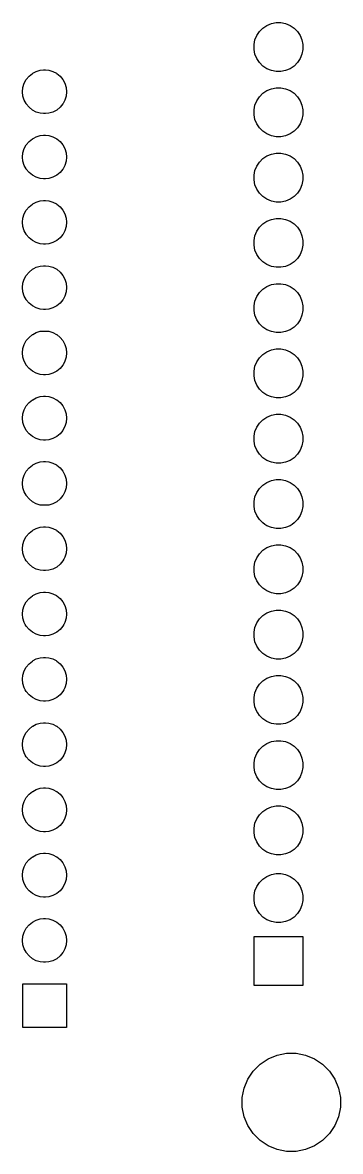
# Model space of a CAD drawing. Extents: x 67 to 158.1, y -118.7 to -39.9.
# Drawn here: x 114.72 to 127.08, y -118.7 to -74.78 of the extents above; entities that cross this region are included whole.
import ezdxf

# ---------------------------------------------------------------- set-up
doc = ezdxf.new("R2010")
doc.units = 0
doc.header["$MEASUREMENT"] = 0
doc.layers.add('BLACK', color=7, linetype='CONTINUOUS')

msp = doc.modelspace()

# ---------------------------------------------------------------- linework, layer by layer
at = {"layer": 'BLACK', "linetype": 'CONTINUOUS'}
for p, q in [((123.931, -75.1238), (124.064, -74.9913)), ((124.064, -74.9913), (124.22, -74.8872)), ((124.22, -74.8872), (124.393, -74.8155)), ((124.22, -74.8872), (124.22, -74.8872)), ((124.393, -74.8155), (124.576, -74.779)), ((124.576, -74.779), (124.764, -74.779)), ((124.764, -74.779), (124.947, -74.8155)), ((124.947, -74.8155), (125.12, -74.8872)), ((125.12, -74.8872), (125.12, -74.8872)), ((125.12, -74.8872), (125.276, -74.9913)), ((125.276, -74.9913), (125.409, -75.1238)), ((123.719, -75.6363), (123.756, -75.4526)), ((123.756, -75.4526), (123.827, -75.2795)), ((123.827, -75.2795), (123.931, -75.1238)), ((123.931, -75.1238), (123.931, -75.1238)), ((125.409, -75.1238), (125.409, -75.1238)), ((125.409, -75.1238), (125.513, -75.2795)), ((125.513, -75.2795), (125.584, -75.4526)), ((125.584, -75.4526), (125.621, -75.6363)), ((123.719, -75.8237), (123.719, -75.6363)), ((123.756, -76.0074), (123.719, -75.8237)), ((125.621, -75.8237), (125.584, -76.0074)), ((125.621, -75.6363), (125.621, -75.8237)), ((123.827, -76.1805), (123.756, -76.0074)), ((123.931, -76.3362), (123.827, -76.1805)), ((123.827, -76.1805), (123.827, -76.1805)), ((124.064, -76.4687), (123.931, -76.3362)), ((125.409, -76.3362), (125.276, -76.4687)), ((125.513, -76.1805), (125.409, -76.3362)), ((125.584, -76.0074), (125.513, -76.1805)), ((125.513, -76.1805), (125.513, -76.1805)), ((114.965, -76.8653), (115.095, -76.759)), ((115.095, -76.759), (115.11, -76.7509)), ((115.11, -76.7509), (115.243, -76.68)), ((115.243, -76.68), (115.403, -76.6313)), ((115.403, -76.6313), (115.528, -76.619)), ((115.528, -76.619), (115.612, -76.619)), ((115.612, -76.619), (115.737, -76.6313)), ((115.737, -76.6313), (115.897, -76.68)), ((115.897, -76.68), (116.03, -76.7509)), ((116.03, -76.7509), (116.045, -76.759)), ((116.045, -76.759), (116.175, -76.8653)), ((124.142, -76.5211), (124.064, -76.4687)), ((124.22, -76.5728), (124.142, -76.5211)), ((124.393, -76.6445), (124.22, -76.5728)), ((124.576, -76.681), (124.393, -76.6445)), ((124.764, -76.681), (124.576, -76.681)), ((124.947, -76.6445), (124.764, -76.681)), ((125.12, -76.5728), (124.947, -76.6445)), ((125.198, -76.5211), (125.12, -76.5728)), ((125.276, -76.4687), (125.198, -76.5211)), ((114.731, -77.3032), (114.78, -77.1428)), ((114.78, -77.1428), (114.859, -76.9949)), ((114.859, -76.9949), (114.965, -76.8653)), ((114.859, -76.9949), (114.859, -76.9949)), ((116.175, -76.8653), (116.281, -76.9949)), ((116.281, -76.9949), (116.281, -76.9949)), ((116.281, -76.9949), (116.36, -77.1428)), ((116.36, -77.1428), (116.409, -77.3032)), ((114.715, -77.47), (114.731, -77.3032)), ((114.731, -77.6368), (114.715, -77.47)), ((114.78, -77.7972), (114.731, -77.6368)), ((116.409, -77.6368), (116.36, -77.7972)), ((116.409, -77.3032), (116.425, -77.47)), ((116.425, -77.47), (116.409, -77.6368)), ((123.827, -77.8195), (123.931, -77.6638)), ((123.931, -77.6638), (124.064, -77.5313)), ((123.931, -77.6638), (123.931, -77.6638)), ((124.064, -77.5313), (124.22, -77.4272)), ((124.22, -77.4272), (124.393, -77.3555)), ((124.22, -77.4272), (124.22, -77.4272)), ((124.393, -77.3555), (124.576, -77.319)), ((124.576, -77.319), (124.764, -77.319)), ((124.764, -77.319), (124.947, -77.3555)), ((124.947, -77.3555), (125.12, -77.4272)), ((125.12, -77.4272), (125.12, -77.4272)), ((125.12, -77.4272), (125.276, -77.5313)), ((125.276, -77.5313), (125.409, -77.6638)), ((125.409, -77.6638), (125.409, -77.6638)), ((125.409, -77.6638), (125.513, -77.8195)), ((114.851, -77.9299), (114.78, -77.7972)), ((114.859, -77.9451), (114.851, -77.9299)), ((114.965, -78.0747), (114.859, -77.9451)), ((115.095, -78.181), (114.965, -78.0747)), ((116.175, -78.0747), (116.045, -78.181)), ((116.281, -77.9451), (116.175, -78.0747)), ((116.289, -77.9299), (116.281, -77.9451)), ((116.36, -77.7972), (116.289, -77.9299)), ((123.719, -78.1763), (123.756, -77.9926)), ((123.719, -78.3637), (123.719, -78.1763)), ((123.756, -77.9926), (123.827, -77.8195)), ((125.513, -77.8195), (125.584, -77.9926)), ((125.584, -77.9926), (125.621, -78.1763)), ((125.621, -78.1763), (125.621, -78.3637)), ((115.243, -78.26), (115.095, -78.181)), ((115.095, -78.181), (115.095, -78.181)), ((115.403, -78.3087), (115.243, -78.26)), ((115.528, -78.321), (115.403, -78.3087)), ((115.612, -78.321), (115.528, -78.321)), ((115.737, -78.3087), (115.612, -78.321)), ((115.897, -78.26), (115.737, -78.3087)), ((116.045, -78.181), (115.897, -78.26)), ((116.045, -78.181), (116.045, -78.181)), ((123.756, -78.5474), (123.719, -78.3637)), ((123.827, -78.7205), (123.756, -78.5474)), ((125.584, -78.5474), (125.513, -78.7205)), ((125.621, -78.3637), (125.584, -78.5474)), ((123.931, -78.8762), (123.827, -78.7205)), ((123.827, -78.7205), (123.827, -78.7205)), ((124.064, -79.0087), (123.931, -78.8762)), ((124.142, -79.0611), (124.064, -79.0087)), ((125.276, -79.0087), (125.198, -79.0611)), ((125.409, -78.8762), (125.276, -79.0087)), ((125.513, -78.7205), (125.409, -78.8762)), ((125.513, -78.7205), (125.513, -78.7205)), ((114.859, -79.5349), (114.965, -79.4053)), ((114.965, -79.4053), (115.095, -79.299)), ((115.095, -79.299), (115.149, -79.2699)), ((115.149, -79.2699), (115.243, -79.22)), ((115.243, -79.22), (115.403, -79.1713)), ((115.403, -79.1713), (115.528, -79.159)), ((115.528, -79.159), (115.612, -79.159)), ((115.612, -79.159), (115.737, -79.1713)), ((115.737, -79.1713), (115.897, -79.22)), ((115.897, -79.22), (115.991, -79.2699)), ((115.991, -79.2699), (116.045, -79.299)), ((116.045, -79.299), (116.175, -79.4053)), ((116.175, -79.4053), (116.281, -79.5349)), ((124.22, -79.1128), (124.142, -79.0611)), ((124.393, -79.1845), (124.22, -79.1128)), ((124.576, -79.221), (124.393, -79.1845)), ((124.764, -79.221), (124.576, -79.221)), ((124.947, -79.1845), (124.764, -79.221)), ((125.12, -79.1128), (124.947, -79.1845)), ((125.198, -79.0611), (125.12, -79.1128)), ((114.715, -80.01), (114.731, -79.8432)), ((114.731, -79.8432), (114.78, -79.6828)), ((114.78, -79.6828), (114.859, -79.5349)), ((114.859, -79.5349), (114.859, -79.5349)), ((116.281, -79.5349), (116.281, -79.5349)), ((116.281, -79.5349), (116.36, -79.6828)), ((116.36, -79.6828), (116.409, -79.8432)), ((116.409, -79.8432), (116.425, -80.01)), ((124.22, -79.9672), (124.393, -79.8955)), ((124.393, -79.8955), (124.576, -79.859)), ((124.576, -79.859), (124.764, -79.859)), ((124.764, -79.859), (124.947, -79.8955)), ((124.947, -79.8955), (125.12, -79.9672)), ((114.731, -80.1768), (114.715, -80.01)), ((114.78, -80.3372), (114.731, -80.1768)), ((114.851, -80.4699), (114.78, -80.3372)), ((116.36, -80.3372), (116.289, -80.4699)), ((116.409, -80.1768), (116.36, -80.3372)), ((116.425, -80.01), (116.409, -80.1768)), ((123.756, -80.5326), (123.827, -80.3595)), ((123.827, -80.3595), (123.931, -80.2038)), ((123.931, -80.2038), (124.064, -80.0713)), ((123.931, -80.2038), (123.931, -80.2038)), ((124.064, -80.0713), (124.22, -79.9672)), ((124.22, -79.9672), (124.22, -79.9672)), ((125.12, -79.9672), (125.12, -79.9672)), ((125.12, -79.9672), (125.276, -80.0713)), ((125.276, -80.0713), (125.409, -80.2038)), ((125.409, -80.2038), (125.409, -80.2038)), ((125.409, -80.2038), (125.513, -80.3595)), ((125.513, -80.3595), (125.584, -80.5326)), ((114.859, -80.4851), (114.851, -80.4699)), ((114.965, -80.6147), (114.859, -80.4851)), ((115.095, -80.721), (114.965, -80.6147)), ((115.243, -80.8), (115.095, -80.721)), ((115.095, -80.721), (115.095, -80.721)), ((115.403, -80.8487), (115.243, -80.8)), ((115.897, -80.8), (115.737, -80.8487)), ((116.045, -80.721), (115.897, -80.8)), ((116.175, -80.6147), (116.045, -80.721)), ((116.045, -80.721), (116.045, -80.721)), ((116.281, -80.4851), (116.175, -80.6147)), ((116.289, -80.4699), (116.281, -80.4851)), ((123.719, -80.7163), (123.756, -80.5326)), ((123.719, -80.9037), (123.719, -80.7163)), ((125.584, -80.5326), (125.621, -80.7163)), ((125.621, -80.7163), (125.621, -80.9037)), ((115.528, -80.861), (115.403, -80.8487)), ((115.612, -80.861), (115.528, -80.861)), ((115.737, -80.8487), (115.612, -80.861)), ((123.756, -81.0874), (123.719, -80.9037)), ((123.827, -81.2605), (123.756, -81.0874)), ((125.584, -81.0874), (125.513, -81.2605)), ((125.621, -80.9037), (125.584, -81.0874)), ((123.931, -81.4162), (123.827, -81.2605)), ((123.827, -81.2605), (123.827, -81.2605)), ((124.064, -81.5487), (123.931, -81.4162)), ((124.142, -81.6011), (124.064, -81.5487)), ((124.22, -81.6528), (124.142, -81.6011)), ((124.393, -81.7245), (124.22, -81.6528)), ((125.12, -81.6528), (124.947, -81.7245)), ((125.198, -81.6011), (125.12, -81.6528)), ((125.276, -81.5487), (125.198, -81.6011)), ((125.409, -81.4162), (125.276, -81.5487)), ((125.513, -81.2605), (125.409, -81.4162)), ((125.513, -81.2605), (125.513, -81.2605)), ((114.78, -82.2228), (114.859, -82.0749)), ((114.859, -82.0749), (114.965, -81.9453)), ((114.859, -82.0749), (114.859, -82.0749)), ((114.965, -81.9453), (115.095, -81.839)), ((115.095, -81.839), (115.11, -81.8309)), ((115.11, -81.8309), (115.243, -81.76)), ((115.243, -81.76), (115.403, -81.7113)), ((115.403, -81.7113), (115.528, -81.699)), ((115.528, -81.699), (115.612, -81.699)), ((115.612, -81.699), (115.737, -81.7113)), ((115.737, -81.7113), (115.897, -81.76)), ((115.897, -81.76), (116.03, -81.8309)), ((116.03, -81.8309), (116.045, -81.839)), ((116.045, -81.839), (116.175, -81.9453)), ((116.175, -81.9453), (116.281, -82.0749)), ((116.281, -82.0749), (116.281, -82.0749)), ((116.281, -82.0749), (116.36, -82.2228)), ((124.576, -81.761), (124.393, -81.7245)), ((124.764, -81.761), (124.576, -81.761)), ((124.947, -81.7245), (124.764, -81.761)), ((114.715, -82.55), (114.731, -82.3832)), ((114.731, -82.7168), (114.715, -82.55)), ((114.731, -82.3832), (114.78, -82.2228)), ((116.36, -82.2228), (116.409, -82.3832)), ((116.409, -82.3832), (116.425, -82.55)), ((116.425, -82.55), (116.409, -82.7168)), ((124.064, -82.6113), (124.22, -82.5072)), ((124.22, -82.5072), (124.393, -82.4355)), ((124.22, -82.5072), (124.22, -82.5072)), ((124.393, -82.4355), (124.576, -82.399)), ((124.576, -82.399), (124.764, -82.399)), ((124.764, -82.399), (124.947, -82.4355)), ((124.947, -82.4355), (125.12, -82.5072)), ((125.12, -82.5072), (125.12, -82.5072)), ((125.12, -82.5072), (125.276, -82.6113)), ((114.78, -82.8772), (114.731, -82.7168)), ((114.851, -83.0099), (114.78, -82.8772)), ((116.36, -82.8772), (116.289, -83.0099)), ((116.409, -82.7168), (116.36, -82.8772)), ((123.756, -83.0726), (123.827, -82.8995)), ((123.827, -82.8995), (123.931, -82.7438)), ((123.931, -82.7438), (124.064, -82.6113)), ((123.931, -82.7438), (123.931, -82.7438)), ((125.276, -82.6113), (125.409, -82.7438)), ((125.409, -82.7438), (125.409, -82.7438)), ((125.409, -82.7438), (125.513, -82.8995)), ((125.513, -82.8995), (125.584, -83.0726)), ((114.859, -83.0251), (114.851, -83.0099)), ((114.965, -83.1547), (114.859, -83.0251)), ((115.095, -83.261), (114.965, -83.1547)), ((115.243, -83.34), (115.095, -83.261)), ((115.095, -83.261), (115.095, -83.261)), ((115.403, -83.3887), (115.243, -83.34)), ((115.528, -83.401), (115.403, -83.3887)), ((115.612, -83.401), (115.528, -83.401)), ((115.737, -83.3887), (115.612, -83.401)), ((115.897, -83.34), (115.737, -83.3887)), ((116.045, -83.261), (115.897, -83.34)), ((116.175, -83.1547), (116.045, -83.261)), ((116.045, -83.261), (116.045, -83.261)), ((116.281, -83.0251), (116.175, -83.1547)), ((116.289, -83.0099), (116.281, -83.0251)), ((123.719, -83.2563), (123.756, -83.0726)), ((123.719, -83.4437), (123.719, -83.2563)), ((123.756, -83.6274), (123.719, -83.4437)), ((125.584, -83.0726), (125.621, -83.2563)), ((125.621, -83.4437), (125.584, -83.6274)), ((125.621, -83.2563), (125.621, -83.4437)), ((123.827, -83.8005), (123.756, -83.6274)), ((123.931, -83.9562), (123.827, -83.8005)), ((123.827, -83.8005), (123.827, -83.8005)), ((125.513, -83.8005), (125.409, -83.9562)), ((125.584, -83.6274), (125.513, -83.8005)), ((125.513, -83.8005), (125.513, -83.8005)), ((115.149, -84.3499), (115.243, -84.3)), ((115.243, -84.3), (115.403, -84.2513)), ((115.403, -84.2513), (115.528, -84.239)), ((115.528, -84.239), (115.612, -84.239)), ((115.612, -84.239), (115.737, -84.2513)), ((115.737, -84.2513), (115.897, -84.3)), ((115.897, -84.3), (115.991, -84.3499)), ((124.064, -84.0887), (123.931, -83.9562)), ((124.142, -84.1411), (124.064, -84.0887)), ((124.22, -84.1928), (124.142, -84.1411)), ((124.393, -84.2645), (124.22, -84.1928)), ((124.576, -84.301), (124.393, -84.2645)), ((124.764, -84.301), (124.576, -84.301)), ((124.947, -84.2645), (124.764, -84.301)), ((125.12, -84.1928), (124.947, -84.2645)), ((125.198, -84.1411), (125.12, -84.1928)), ((125.276, -84.0887), (125.198, -84.1411)), ((125.409, -83.9562), (125.276, -84.0887)), ((114.731, -84.9232), (114.78, -84.7628)), ((114.78, -84.7628), (114.859, -84.6149)), ((114.859, -84.6149), (114.965, -84.4853)), ((114.859, -84.6149), (114.859, -84.6149)), ((114.965, -84.4853), (115.095, -84.379)), ((115.095, -84.379), (115.149, -84.3499)), ((115.991, -84.3499), (116.045, -84.379)), ((116.045, -84.379), (116.175, -84.4853)), ((116.175, -84.4853), (116.281, -84.6149)), ((116.281, -84.6149), (116.281, -84.6149)), ((116.281, -84.6149), (116.36, -84.7628)), ((116.36, -84.7628), (116.409, -84.9232)), ((114.715, -85.09), (114.731, -84.9232)), ((114.731, -85.2568), (114.715, -85.09)), ((116.409, -84.9232), (116.425, -85.09)), ((116.425, -85.09), (116.409, -85.2568)), ((123.931, -85.2838), (124.064, -85.1513)), ((124.064, -85.1513), (124.22, -85.0472)), ((124.22, -85.0472), (124.393, -84.9755)), ((124.22, -85.0472), (124.22, -85.0472)), ((124.393, -84.9755), (124.576, -84.939)), ((124.576, -84.939), (124.764, -84.939)), ((124.764, -84.939), (124.947, -84.9755)), ((124.947, -84.9755), (125.12, -85.0472)), ((125.12, -85.0472), (125.12, -85.0472)), ((125.12, -85.0472), (125.276, -85.1513)), ((125.276, -85.1513), (125.409, -85.2838)), ((114.78, -85.4172), (114.731, -85.2568)), ((114.851, -85.5499), (114.78, -85.4172)), ((114.859, -85.5651), (114.851, -85.5499)), ((114.965, -85.6947), (114.859, -85.5651)), ((116.281, -85.5651), (116.175, -85.6947)), ((116.289, -85.5499), (116.281, -85.5651)), ((116.36, -85.4172), (116.289, -85.5499)), ((116.409, -85.2568), (116.36, -85.4172)), ((123.719, -85.7963), (123.756, -85.6126)), ((123.756, -85.6126), (123.827, -85.4395)), ((123.827, -85.4395), (123.931, -85.2838)), ((123.931, -85.2838), (123.931, -85.2838)), ((125.409, -85.2838), (125.409, -85.2838)), ((125.409, -85.2838), (125.513, -85.4395)), ((125.513, -85.4395), (125.584, -85.6126)), ((125.584, -85.6126), (125.621, -85.7963)), ((115.095, -85.801), (114.965, -85.6947)), ((115.243, -85.88), (115.095, -85.801)), ((115.095, -85.801), (115.095, -85.801)), ((115.403, -85.9287), (115.243, -85.88)), ((115.528, -85.941), (115.403, -85.9287)), ((115.612, -85.941), (115.528, -85.941)), ((115.737, -85.9287), (115.612, -85.941)), ((115.897, -85.88), (115.737, -85.9287)), ((116.045, -85.801), (115.897, -85.88)), ((116.175, -85.6947), (116.045, -85.801)), ((116.045, -85.801), (116.045, -85.801)), ((123.719, -85.9837), (123.719, -85.7963)), ((123.756, -86.1674), (123.719, -85.9837)), ((125.621, -85.9837), (125.584, -86.1674)), ((125.621, -85.7963), (125.621, -85.9837)), ((123.827, -86.3405), (123.756, -86.1674)), ((123.931, -86.4962), (123.827, -86.3405)), ((123.827, -86.3405), (123.827, -86.3405)), ((124.064, -86.6287), (123.931, -86.4962)), ((125.409, -86.4962), (125.276, -86.6287)), ((125.513, -86.3405), (125.409, -86.4962)), ((125.584, -86.1674), (125.513, -86.3405)), ((125.513, -86.3405), (125.513, -86.3405)), ((114.965, -87.0253), (115.095, -86.919)), ((115.095, -86.919), (115.11, -86.9109)), ((115.11, -86.9109), (115.243, -86.84)), ((115.243, -86.84), (115.403, -86.7913)), ((115.403, -86.7913), (115.528, -86.779)), ((115.528, -86.779), (115.612, -86.779)), ((115.612, -86.779), (115.737, -86.7913)), ((115.737, -86.7913), (115.897, -86.84)), ((115.897, -86.84), (116.03, -86.9109)), ((116.03, -86.9109), (116.045, -86.919)), ((116.045, -86.919), (116.175, -87.0253)), ((124.142, -86.6811), (124.064, -86.6287)), ((124.22, -86.7328), (124.142, -86.6811)), ((124.393, -86.8045), (124.22, -86.7328)), ((124.576, -86.841), (124.393, -86.8045)), ((124.764, -86.841), (124.576, -86.841)), ((124.947, -86.8045), (124.764, -86.841)), ((125.12, -86.7328), (124.947, -86.8045)), ((125.198, -86.6811), (125.12, -86.7328)), ((125.276, -86.6287), (125.198, -86.6811)), ((114.731, -87.4632), (114.78, -87.3028)), ((114.78, -87.3028), (114.859, -87.1549)), ((114.859, -87.1549), (114.965, -87.0253)), ((114.859, -87.1549), (114.859, -87.1549)), ((116.175, -87.0253), (116.281, -87.1549)), ((116.281, -87.1549), (116.281, -87.1549)), ((116.281, -87.1549), (116.36, -87.3028)), ((116.36, -87.3028), (116.409, -87.4632)), ((114.715, -87.63), (114.731, -87.4632)), ((114.731, -87.7968), (114.715, -87.63)), ((114.78, -87.9572), (114.731, -87.7968)), ((116.409, -87.7968), (116.36, -87.9572)), ((116.409, -87.4632), (116.425, -87.63)), ((116.425, -87.63), (116.409, -87.7968)), ((123.827, -87.9795), (123.931, -87.8238)), ((123.931, -87.8238), (124.064, -87.6913)), ((123.931, -87.8238), (123.931, -87.8238)), ((124.064, -87.6913), (124.22, -87.5872)), ((124.22, -87.5872), (124.393, -87.5155)), ((124.22, -87.5872), (124.22, -87.5872)), ((124.393, -87.5155), (124.576, -87.479)), ((124.576, -87.479), (124.764, -87.479)), ((124.764, -87.479), (124.947, -87.5155)), ((124.947, -87.5155), (125.12, -87.5872)), ((125.12, -87.5872), (125.12, -87.5872)), ((125.12, -87.5872), (125.276, -87.6913)), ((125.276, -87.6913), (125.409, -87.8238)), ((125.409, -87.8238), (125.409, -87.8238)), ((125.409, -87.8238), (125.513, -87.9795)), ((114.85, -88.089), (114.78, -87.9572)), ((114.859, -88.1051), (114.85, -88.089)), ((114.965, -88.2347), (114.859, -88.1051)), ((115.095, -88.341), (114.965, -88.2347)), ((116.175, -88.2347), (116.045, -88.341)), ((116.281, -88.1051), (116.175, -88.2347)), ((116.29, -88.089), (116.281, -88.1051)), ((116.36, -87.9572), (116.29, -88.089)), ((123.719, -88.3363), (123.756, -88.1526)), ((123.756, -88.1526), (123.827, -87.9795)), ((125.513, -87.9795), (125.584, -88.1526)), ((125.584, -88.1526), (125.621, -88.3363)), ((115.243, -88.42), (115.095, -88.341)), ((115.095, -88.341), (115.095, -88.341)), ((115.403, -88.4687), (115.243, -88.42)), ((115.528, -88.481), (115.403, -88.4687)), ((115.612, -88.481), (115.528, -88.481)), ((115.737, -88.4687), (115.612, -88.481)), ((115.897, -88.42), (115.737, -88.4687)), ((116.045, -88.341), (115.897, -88.42)), ((116.045, -88.341), (116.045, -88.341)), ((123.719, -88.5237), (123.719, -88.3363)), ((123.756, -88.7074), (123.719, -88.5237)), ((123.827, -88.8805), (123.756, -88.7074)), ((125.584, -88.7074), (125.513, -88.8805)), ((125.621, -88.5237), (125.584, -88.7074)), ((125.621, -88.3363), (125.621, -88.5237)), ((123.931, -89.0362), (123.827, -88.8805)), ((123.827, -88.8805), (123.827, -88.8805)), ((124.064, -89.1687), (123.931, -89.0362)), ((125.409, -89.0362), (125.276, -89.1687)), ((125.513, -88.8805), (125.409, -89.0362)), ((125.513, -88.8805), (125.513, -88.8805)), ((114.859, -89.6949), (114.965, -89.5653)), ((114.965, -89.5653), (115.095, -89.459)), ((115.095, -89.459), (115.11, -89.4509)), ((115.11, -89.4509), (115.243, -89.38)), ((115.243, -89.38), (115.403, -89.3313)), ((115.403, -89.3313), (115.528, -89.319)), ((115.528, -89.319), (115.612, -89.319)), ((115.612, -89.319), (115.737, -89.3313)), ((115.737, -89.3313), (115.897, -89.38)), ((115.897, -89.38), (116.03, -89.4509)), ((116.03, -89.4509), (116.045, -89.459)), ((116.045, -89.459), (116.175, -89.5653)), ((116.175, -89.5653), (116.281, -89.6949)), ((124.142, -89.2211), (124.064, -89.1687)), ((124.22, -89.2728), (124.142, -89.2211)), ((124.393, -89.3445), (124.22, -89.2728)), ((124.576, -89.381), (124.393, -89.3445)), ((124.764, -89.381), (124.576, -89.381)), ((124.947, -89.3445), (124.764, -89.381)), ((125.12, -89.2728), (124.947, -89.3445)), ((125.198, -89.2211), (125.12, -89.2728)), ((125.276, -89.1687), (125.198, -89.2211)), ((114.715, -90.17), (114.731, -90.0032)), ((114.731, -90.0032), (114.78, -89.8428)), ((114.78, -89.8428), (114.859, -89.6949)), ((114.859, -89.6949), (114.859, -89.6949)), ((116.281, -89.6949), (116.281, -89.6949)), ((116.281, -89.6949), (116.36, -89.8428)), ((116.36, -89.8428), (116.409, -90.0032)), ((116.409, -90.0032), (116.425, -90.17)), ((124.393, -90.0555), (124.576, -90.019)), ((124.576, -90.019), (124.764, -90.019)), ((124.764, -90.019), (124.947, -90.0555)), ((114.731, -90.3368), (114.715, -90.17)), ((114.78, -90.4972), (114.731, -90.3368)), ((116.409, -90.3368), (116.36, -90.4972)), ((116.425, -90.17), (116.409, -90.3368)), ((123.827, -90.5195), (123.931, -90.3638)), ((123.931, -90.3638), (124.064, -90.2313)), ((123.931, -90.3638), (123.931, -90.3638)), ((124.064, -90.2313), (124.22, -90.1272)), ((124.22, -90.1272), (124.393, -90.0555)), ((124.22, -90.1272), (124.22, -90.1272)), ((124.947, -90.0555), (125.12, -90.1272)), ((125.12, -90.1272), (125.12, -90.1272)), ((125.12, -90.1272), (125.276, -90.2313)), ((125.276, -90.2313), (125.409, -90.3638)), ((125.409, -90.3638), (125.409, -90.3638)), ((125.409, -90.3638), (125.513, -90.5195)), ((114.829, -90.589), (114.78, -90.4972)), ((114.859, -90.6451), (114.829, -90.589)), ((114.965, -90.7747), (114.859, -90.6451)), ((115.095, -90.881), (114.965, -90.7747)), ((115.243, -90.96), (115.095, -90.881)), ((115.095, -90.881), (115.095, -90.881)), ((116.045, -90.881), (115.897, -90.96)), ((116.175, -90.7747), (116.045, -90.881)), ((116.045, -90.881), (116.045, -90.881)), ((116.281, -90.6451), (116.175, -90.7747)), ((116.311, -90.589), (116.281, -90.6451)), ((116.36, -90.4972), (116.311, -90.589)), ((123.719, -90.8763), (123.756, -90.6926)), ((123.719, -91.0637), (123.719, -90.8763)), ((123.756, -90.6926), (123.827, -90.5195)), ((125.513, -90.5195), (125.584, -90.6926)), ((125.584, -90.6926), (125.621, -90.8763)), ((125.621, -90.8763), (125.621, -91.0637)), ((115.403, -91.0087), (115.243, -90.96)), ((115.528, -91.021), (115.403, -91.0087)), ((115.612, -91.021), (115.528, -91.021)), ((115.737, -91.0087), (115.612, -91.021)), ((115.897, -90.96), (115.737, -91.0087)), ((123.756, -91.2474), (123.719, -91.0637)), ((123.827, -91.4205), (123.756, -91.2474)), ((125.584, -91.2474), (125.513, -91.4205)), ((125.621, -91.0637), (125.584, -91.2474)), ((123.931, -91.5762), (123.827, -91.4205)), ((123.827, -91.4205), (123.827, -91.4205)), ((124.064, -91.7087), (123.931, -91.5762)), ((124.142, -91.7611), (124.064, -91.7087)), ((124.22, -91.8128), (124.142, -91.7611)), ((125.198, -91.7611), (125.12, -91.8128)), ((125.276, -91.7087), (125.198, -91.7611)), ((125.409, -91.5762), (125.276, -91.7087)), ((125.513, -91.4205), (125.409, -91.5762)), ((125.513, -91.4205), (125.513, -91.4205)), ((114.859, -92.2349), (114.965, -92.1053)), ((114.965, -92.1053), (115.095, -91.999)), ((115.095, -91.999), (115.11, -91.9909)), ((115.11, -91.9909), (115.243, -91.92)), ((115.243, -91.92), (115.403, -91.8713)), ((115.403, -91.8713), (115.528, -91.859)), ((115.528, -91.859), (115.612, -91.859)), ((115.612, -91.859), (115.737, -91.8713)), ((115.737, -91.8713), (115.897, -91.92)), ((115.897, -91.92), (116.03, -91.9909)), ((116.03, -91.9909), (116.045, -91.999)), ((116.045, -91.999), (116.175, -92.1053)), ((116.175, -92.1053), (116.281, -92.2349)), ((124.393, -91.8845), (124.22, -91.8128)), ((124.576, -91.921), (124.393, -91.8845)), ((124.764, -91.921), (124.576, -91.921)), ((124.947, -91.8845), (124.764, -91.921)), ((125.12, -91.8128), (124.947, -91.8845)), ((114.715, -92.71), (114.731, -92.5432)), ((114.731, -92.5432), (114.78, -92.3828)), ((114.78, -92.3828), (114.859, -92.2349)), ((114.859, -92.2349), (114.859, -92.2349)), ((116.281, -92.2349), (116.281, -92.2349)), ((116.281, -92.2349), (116.36, -92.3828)), ((116.36, -92.3828), (116.409, -92.5432)), ((116.409, -92.5432), (116.425, -92.71)), ((124.064, -92.7713), (124.22, -92.6672)), ((124.22, -92.6672), (124.393, -92.5955)), ((124.22, -92.6672), (124.22, -92.6672)), ((124.393, -92.5955), (124.576, -92.559)), ((124.576, -92.559), (124.764, -92.559)), ((124.764, -92.559), (124.947, -92.5955)), ((124.947, -92.5955), (125.12, -92.6672)), ((125.12, -92.6672), (125.12, -92.6672)), ((125.12, -92.6672), (125.276, -92.7713)), ((114.731, -92.8768), (114.715, -92.71)), ((114.78, -93.0372), (114.731, -92.8768)), ((114.851, -93.1699), (114.78, -93.0372)), ((116.36, -93.0372), (116.289, -93.1699)), ((116.409, -92.8768), (116.36, -93.0372)), ((116.425, -92.71), (116.409, -92.8768)), ((123.756, -93.2326), (123.827, -93.0595)), ((123.827, -93.0595), (123.931, -92.9038)), ((123.931, -92.9038), (124.064, -92.7713)), ((123.931, -92.9038), (123.931, -92.9038)), ((125.276, -92.7713), (125.409, -92.9038)), ((125.409, -92.9038), (125.409, -92.9038)), ((125.409, -92.9038), (125.513, -93.0595)), ((125.513, -93.0595), (125.584, -93.2326)), ((114.859, -93.1851), (114.851, -93.1699)), ((114.965, -93.3147), (114.859, -93.1851)), ((115.095, -93.421), (114.965, -93.3147)), ((115.243, -93.5), (115.095, -93.421)), ((115.095, -93.421), (115.095, -93.421)), ((115.403, -93.5487), (115.243, -93.5)), ((115.528, -93.561), (115.403, -93.5487)), ((115.737, -93.5487), (115.612, -93.561)), ((115.897, -93.5), (115.737, -93.5487)), ((116.045, -93.421), (115.897, -93.5)), ((116.175, -93.3147), (116.045, -93.421)), ((116.045, -93.421), (116.045, -93.421)), ((116.281, -93.1851), (116.175, -93.3147)), ((116.289, -93.1699), (116.281, -93.1851)), ((123.719, -93.4163), (123.756, -93.2326)), ((123.719, -93.6037), (123.719, -93.4163)), ((125.584, -93.2326), (125.621, -93.4163)), ((125.621, -93.4163), (125.621, -93.6037)), ((115.612, -93.561), (115.528, -93.561)), ((123.756, -93.7874), (123.719, -93.6037)), ((123.827, -93.9605), (123.756, -93.7874)), ((123.931, -94.1162), (123.827, -93.9605)), ((123.827, -93.9605), (123.827, -93.9605)), ((125.513, -93.9605), (125.409, -94.1162)), ((125.584, -93.7874), (125.513, -93.9605)), ((125.513, -93.9605), (125.513, -93.9605)), ((125.621, -93.6037), (125.584, -93.7874)), ((115.243, -94.46), (115.403, -94.4113)), ((115.403, -94.4113), (115.528, -94.399)), ((115.528, -94.399), (115.612, -94.399)), ((115.612, -94.399), (115.737, -94.4113)), ((115.737, -94.4113), (115.897, -94.46)), ((124.064, -94.2487), (123.931, -94.1162)), ((124.142, -94.3011), (124.064, -94.2487)), ((124.22, -94.3528), (124.142, -94.3011)), ((124.393, -94.4245), (124.22, -94.3528)), ((124.576, -94.461), (124.393, -94.4245)), ((124.947, -94.4245), (124.764, -94.461)), ((125.12, -94.3528), (124.947, -94.4245)), ((125.198, -94.3011), (125.12, -94.3528)), ((125.276, -94.2487), (125.198, -94.3011)), ((125.409, -94.1162), (125.276, -94.2487)), ((114.78, -94.9228), (114.859, -94.7749)), ((114.859, -94.7749), (114.965, -94.6453)), ((114.859, -94.7749), (114.859, -94.7749)), ((114.965, -94.6453), (115.095, -94.539)), ((115.095, -94.539), (115.11, -94.5309)), ((115.11, -94.5309), (115.243, -94.46)), ((115.897, -94.46), (116.03, -94.5309)), ((116.03, -94.5309), (116.045, -94.539)), ((116.045, -94.539), (116.175, -94.6453)), ((116.175, -94.6453), (116.281, -94.7749)), ((116.281, -94.7749), (116.281, -94.7749)), ((116.281, -94.7749), (116.36, -94.9228)), ((124.764, -94.461), (124.576, -94.461)), ((114.715, -95.25), (114.731, -95.0832)), ((114.731, -95.4168), (114.715, -95.25)), ((114.731, -95.0832), (114.78, -94.9228)), ((116.36, -94.9228), (116.409, -95.0832)), ((116.409, -95.0832), (116.425, -95.25)), ((116.425, -95.25), (116.409, -95.4168)), ((124.064, -95.3113), (124.22, -95.2072)), ((124.22, -95.2072), (124.393, -95.1355)), ((124.22, -95.2072), (124.22, -95.2072)), ((124.393, -95.1355), (124.576, -95.099)), ((124.576, -95.099), (124.764, -95.099)), ((124.764, -95.099), (124.947, -95.1355)), ((124.947, -95.1355), (125.12, -95.2072)), ((125.12, -95.2072), (125.12, -95.2072)), ((125.12, -95.2072), (125.276, -95.3113)), ((114.78, -95.5772), (114.731, -95.4168)), ((114.822, -95.6562), (114.78, -95.5772)), ((114.859, -95.7251), (114.822, -95.6562)), ((114.965, -95.8547), (114.859, -95.7251)), ((116.281, -95.7251), (116.175, -95.8547)), ((116.318, -95.6562), (116.281, -95.7251)), ((116.36, -95.5772), (116.318, -95.6562)), ((116.409, -95.4168), (116.36, -95.5772)), ((123.756, -95.7726), (123.827, -95.5995)), ((123.827, -95.5995), (123.931, -95.4438)), ((123.931, -95.4438), (124.064, -95.3113)), ((123.931, -95.4438), (123.931, -95.4438)), ((125.276, -95.3113), (125.409, -95.4438)), ((125.409, -95.4438), (125.409, -95.4438)), ((125.409, -95.4438), (125.513, -95.5995)), ((125.513, -95.5995), (125.584, -95.7726)), ((115.095, -95.961), (114.965, -95.8547)), ((115.243, -96.04), (115.095, -95.961)), ((115.095, -95.961), (115.095, -95.961)), ((115.403, -96.0887), (115.243, -96.04)), ((115.528, -96.101), (115.403, -96.0887)), ((115.612, -96.101), (115.528, -96.101)), ((115.737, -96.0887), (115.612, -96.101)), ((115.897, -96.04), (115.737, -96.0887)), ((116.045, -95.961), (115.897, -96.04)), ((116.175, -95.8547), (116.045, -95.961)), ((116.045, -95.961), (116.045, -95.961)), ((123.719, -95.9563), (123.756, -95.7726)), ((123.719, -96.1437), (123.719, -95.9563)), ((123.756, -96.3274), (123.719, -96.1437)), ((125.584, -95.7726), (125.621, -95.9563)), ((125.621, -96.1437), (125.584, -96.3274)), ((125.621, -95.9563), (125.621, -96.1437)), ((123.827, -96.5005), (123.756, -96.3274)), ((123.931, -96.6562), (123.827, -96.5005)), ((123.827, -96.5005), (123.827, -96.5005)), ((125.513, -96.5005), (125.409, -96.6562)), ((125.584, -96.3274), (125.513, -96.5005)), ((125.513, -96.5005), (125.513, -96.5005)), ((115.111, -97.0706), (115.243, -97)), ((115.243, -97), (115.403, -96.9513)), ((115.403, -96.9513), (115.528, -96.939)), ((115.528, -96.939), (115.612, -96.939)), ((115.612, -96.939), (115.737, -96.9513)), ((115.737, -96.9513), (115.897, -97)), ((115.897, -97), (116.029, -97.0706)), ((124.064, -96.7887), (123.931, -96.6562)), ((124.142, -96.8411), (124.064, -96.7887)), ((124.22, -96.8928), (124.142, -96.8411)), ((124.393, -96.9645), (124.22, -96.8928)), ((124.576, -97.001), (124.393, -96.9645)), ((124.764, -97.001), (124.576, -97.001)), ((124.947, -96.9645), (124.764, -97.001)), ((125.12, -96.8928), (124.947, -96.9645)), ((125.198, -96.8411), (125.12, -96.8928)), ((125.276, -96.7887), (125.198, -96.8411)), ((125.409, -96.6562), (125.276, -96.7887)), ((114.731, -97.6232), (114.78, -97.4628)), ((114.78, -97.4628), (114.859, -97.3149)), ((114.859, -97.3149), (114.965, -97.1853)), ((114.859, -97.3149), (114.859, -97.3149)), ((114.965, -97.1853), (115.095, -97.079)), ((115.095, -97.079), (115.111, -97.0706)), ((116.029, -97.0706), (116.045, -97.079)), ((116.045, -97.079), (116.175, -97.1853)), ((116.175, -97.1853), (116.281, -97.3149)), ((116.281, -97.3149), (116.281, -97.3149)), ((116.281, -97.3149), (116.36, -97.4628)), ((116.36, -97.4628), (116.409, -97.6232)), ((114.715, -97.79), (114.731, -97.6232)), ((114.731, -97.9568), (114.715, -97.79)), ((116.409, -97.6232), (116.425, -97.79)), ((116.425, -97.79), (116.409, -97.9568)), ((123.931, -97.9838), (124.064, -97.8513)), ((124.064, -97.8513), (124.22, -97.7472)), ((124.22, -97.7472), (124.393, -97.6755)), ((124.22, -97.7472), (124.22, -97.7472)), ((124.393, -97.6755), (124.576, -97.639)), ((124.576, -97.639), (124.764, -97.639)), ((124.764, -97.639), (124.947, -97.6755)), ((124.947, -97.6755), (125.12, -97.7472)), ((125.12, -97.7472), (125.12, -97.7472)), ((125.12, -97.7472), (125.276, -97.8513)), ((125.276, -97.8513), (125.409, -97.9838)), ((114.78, -98.1172), (114.731, -97.9568)), ((114.822, -98.1962), (114.78, -98.1172)), ((114.859, -98.2651), (114.822, -98.1962)), ((114.965, -98.3947), (114.859, -98.2651)), ((116.281, -98.2651), (116.175, -98.3947)), ((116.318, -98.1962), (116.281, -98.2651)), ((116.36, -98.1172), (116.318, -98.1962)), ((116.409, -97.9568), (116.36, -98.1172)), ((123.719, -98.4963), (123.756, -98.3126)), ((123.756, -98.3126), (123.827, -98.1395)), ((123.827, -98.1395), (123.931, -97.9838)), ((123.931, -97.9838), (123.931, -97.9838)), ((125.409, -97.9838), (125.409, -97.9838)), ((125.409, -97.9838), (125.513, -98.1395)), ((125.513, -98.1395), (125.584, -98.3126)), ((125.584, -98.3126), (125.621, -98.4963)), ((115.095, -98.501), (114.965, -98.3947)), ((115.243, -98.58), (115.095, -98.501)), ((115.095, -98.501), (115.095, -98.501)), ((115.403, -98.6287), (115.243, -98.58)), ((115.528, -98.641), (115.403, -98.6287)), ((115.612, -98.641), (115.528, -98.641)), ((115.737, -98.6287), (115.612, -98.641)), ((115.897, -98.58), (115.737, -98.6287)), ((116.045, -98.501), (115.897, -98.58)), ((116.175, -98.3947), (116.045, -98.501)), ((116.045, -98.501), (116.045, -98.501)), ((123.719, -98.6837), (123.719, -98.4963)), ((123.756, -98.8674), (123.719, -98.6837)), ((125.621, -98.6837), (125.584, -98.8674)), ((125.621, -98.4963), (125.621, -98.6837)), ((123.827, -99.0405), (123.756, -98.8674)), ((123.931, -99.1962), (123.827, -99.0405)), ((123.827, -99.0405), (123.827, -99.0405)), ((124.064, -99.3287), (123.931, -99.1962)), ((125.409, -99.1962), (125.276, -99.3287)), ((125.513, -99.0405), (125.409, -99.1962)), ((125.584, -98.8674), (125.513, -99.0405)), ((125.513, -99.0405), (125.513, -99.0405)), ((114.965, -99.7253), (115.095, -99.619)), ((115.095, -99.619), (115.124, -99.6037)), ((115.124, -99.6037), (115.243, -99.54)), ((115.243, -99.54), (115.403, -99.4913)), ((115.403, -99.4913), (115.528, -99.479)), ((115.528, -99.479), (115.612, -99.479)), ((115.612, -99.479), (115.737, -99.4913)), ((115.737, -99.4913), (115.897, -99.54)), ((115.897, -99.54), (116.016, -99.6037)), ((116.016, -99.6037), (116.045, -99.619)), ((116.045, -99.619), (116.175, -99.7253)), ((124.142, -99.3811), (124.064, -99.3287)), ((124.22, -99.4328), (124.142, -99.3811)), ((124.393, -99.5045), (124.22, -99.4328)), ((124.576, -99.541), (124.393, -99.5045)), ((124.764, -99.541), (124.576, -99.541)), ((124.947, -99.5045), (124.764, -99.541)), ((125.12, -99.4328), (124.947, -99.5045)), ((125.198, -99.3811), (125.12, -99.4328)), ((125.276, -99.3287), (125.198, -99.3811)), ((114.731, -100.163), (114.78, -100.003)), ((114.78, -100.003), (114.859, -99.8549)), ((114.859, -99.8549), (114.965, -99.7253)), ((114.859, -99.8549), (114.859, -99.8549)), ((116.175, -99.7253), (116.281, -99.8549)), ((116.281, -99.8549), (116.281, -99.8549)), ((116.281, -99.8549), (116.36, -100.003)), ((116.36, -100.003), (116.409, -100.163)), ((114.715, -100.33), (114.731, -100.163)), ((114.731, -100.497), (114.715, -100.33)), ((114.78, -100.657), (114.731, -100.497)), ((116.409, -100.497), (116.36, -100.657)), ((116.409, -100.163), (116.425, -100.33)), ((116.425, -100.33), (116.409, -100.497)), ((123.827, -100.68), (123.931, -100.524)), ((123.931, -100.524), (124.064, -100.391)), ((123.931, -100.524), (123.931, -100.524)), ((124.064, -100.391), (124.22, -100.287)), ((124.22, -100.287), (124.393, -100.216)), ((124.22, -100.287), (124.22, -100.287)), ((124.393, -100.216), (124.576, -100.179)), ((124.576, -100.179), (124.764, -100.179)), ((124.764, -100.179), (124.947, -100.216)), ((124.947, -100.216), (125.12, -100.287)), ((125.12, -100.287), (125.12, -100.287)), ((125.12, -100.287), (125.276, -100.391)), ((125.276, -100.391), (125.409, -100.524)), ((125.409, -100.524), (125.409, -100.524)), ((125.409, -100.524), (125.513, -100.68)), ((114.822, -100.736), (114.78, -100.657)), ((114.859, -100.805), (114.822, -100.736)), ((114.965, -100.935), (114.859, -100.805)), ((115.095, -101.041), (114.965, -100.935)), ((116.175, -100.935), (116.045, -101.041)), ((116.281, -100.805), (116.175, -100.935)), ((116.318, -100.736), (116.281, -100.805)), ((116.36, -100.657), (116.318, -100.736)), ((123.719, -101.036), (123.756, -100.853)), ((123.756, -100.853), (123.827, -100.68)), ((125.513, -100.68), (125.584, -100.853)), ((125.584, -100.853), (125.621, -101.036)), ((115.243, -101.12), (115.095, -101.041)), ((115.095, -101.041), (115.095, -101.041)), ((115.403, -101.169), (115.243, -101.12)), ((115.528, -101.181), (115.403, -101.169)), ((115.612, -101.181), (115.528, -101.181)), ((115.737, -101.169), (115.612, -101.181)), ((115.897, -101.12), (115.737, -101.169)), ((116.045, -101.041), (115.897, -101.12)), ((116.045, -101.041), (116.045, -101.041)), ((123.719, -101.224), (123.719, -101.036)), ((123.756, -101.407), (123.719, -101.224)), ((123.827, -101.58), (123.756, -101.407)), ((125.584, -101.407), (125.513, -101.58)), ((125.621, -101.224), (125.584, -101.407)), ((125.621, -101.036), (125.621, -101.224)), ((123.861, -101.631), (123.827, -101.58)), ((123.931, -101.736), (123.861, -101.631)), ((124.064, -101.869), (123.931, -101.736)), ((124.142, -101.921), (124.064, -101.869)), ((125.276, -101.869), (125.198, -101.921)), ((125.409, -101.736), (125.276, -101.869)), ((125.479, -101.631), (125.409, -101.736)), ((125.513, -101.58), (125.479, -101.631)), ((114.859, -102.395), (114.965, -102.265)), ((114.965, -102.265), (115.095, -102.159)), ((115.095, -102.159), (115.111, -102.151)), ((115.111, -102.151), (115.243, -102.08)), ((115.243, -102.08), (115.403, -102.031)), ((115.403, -102.031), (115.528, -102.019)), ((115.528, -102.019), (115.612, -102.019)), ((115.612, -102.019), (115.737, -102.031)), ((115.737, -102.031), (115.897, -102.08)), ((115.897, -102.08), (116.029, -102.151)), ((116.029, -102.151), (116.045, -102.159)), ((116.045, -102.159), (116.175, -102.265)), ((116.175, -102.265), (116.281, -102.395)), ((124.22, -101.973), (124.142, -101.921)), ((124.393, -102.044), (124.22, -101.973)), ((124.576, -102.081), (124.393, -102.044)), ((124.764, -102.081), (124.576, -102.081)), ((124.947, -102.044), (124.764, -102.081)), ((125.12, -101.973), (124.947, -102.044)), ((125.198, -101.921), (125.12, -101.973)), ((114.715, -102.87), (114.731, -102.703)), ((114.731, -102.703), (114.78, -102.543)), ((114.78, -102.543), (114.859, -102.395)), ((114.859, -102.395), (114.859, -102.395)), ((116.281, -102.395), (116.281, -102.395)), ((116.281, -102.395), (116.36, -102.543)), ((116.36, -102.543), (116.409, -102.703)), ((116.409, -102.703), (116.425, -102.87)), ((124.22, -102.827), (124.393, -102.756)), ((124.393, -102.756), (124.576, -102.719)), ((124.576, -102.719), (124.764, -102.719)), ((124.764, -102.719), (124.947, -102.756)), ((124.947, -102.756), (125.12, -102.827)), ((114.731, -103.037), (114.715, -102.87)), ((114.78, -103.197), (114.731, -103.037)), ((114.822, -103.276), (114.78, -103.197)), ((116.36, -103.197), (116.318, -103.276)), ((116.409, -103.037), (116.36, -103.197)), ((116.425, -102.87), (116.409, -103.037)), ((123.827, -103.22), (123.931, -103.064)), ((123.931, -103.064), (124.064, -102.931)), ((123.931, -103.064), (123.931, -103.064)), ((124.064, -102.931), (124.22, -102.827)), ((124.22, -102.827), (124.22, -102.827)), ((125.12, -102.827), (125.12, -102.827)), ((125.12, -102.827), (125.276, -102.931)), ((125.276, -102.931), (125.409, -103.064)), ((125.409, -103.064), (125.409, -103.064)), ((125.409, -103.064), (125.513, -103.22)), ((114.859, -103.345), (114.822, -103.276)), ((114.965, -103.475), (114.859, -103.345)), ((115.095, -103.581), (114.965, -103.475)), ((115.243, -103.66), (115.095, -103.581)), ((115.095, -103.581), (115.095, -103.581)), ((116.045, -103.581), (115.897, -103.66)), ((116.175, -103.475), (116.045, -103.581)), ((116.045, -103.581), (116.045, -103.581)), ((116.281, -103.345), (116.175, -103.475)), ((116.318, -103.276), (116.281, -103.345)), ((123.719, -103.576), (123.756, -103.393)), ((123.719, -103.764), (123.719, -103.576)), ((123.756, -103.393), (123.827, -103.22)), ((125.513, -103.22), (125.584, -103.393)), ((125.584, -103.393), (125.621, -103.576)), ((125.621, -103.576), (125.621, -103.764)), ((115.403, -103.709), (115.243, -103.66)), ((115.528, -103.721), (115.403, -103.709)), ((115.612, -103.721), (115.528, -103.721)), ((115.737, -103.709), (115.612, -103.721)), ((115.897, -103.66), (115.737, -103.709)), ((123.756, -103.947), (123.719, -103.764)), ((123.827, -104.12), (123.756, -103.947)), ((125.584, -103.947), (125.513, -104.12)), ((125.621, -103.764), (125.584, -103.947)), ((123.931, -104.276), (123.827, -104.12)), ((123.827, -104.12), (123.827, -104.12)), ((124.064, -104.409), (123.931, -104.276)), ((124.142, -104.461), (124.064, -104.409)), ((124.22, -104.513), (124.142, -104.461)), ((124.393, -104.584), (124.22, -104.513)), ((125.12, -104.513), (124.947, -104.584)), ((125.198, -104.461), (125.12, -104.513)), ((125.276, -104.409), (125.198, -104.461)), ((125.409, -104.276), (125.276, -104.409)), ((125.513, -104.12), (125.409, -104.276)), ((125.513, -104.12), (125.513, -104.12)), ((114.78, -105.083), (114.859, -104.935)), ((114.859, -104.935), (114.965, -104.805)), ((114.859, -104.935), (114.859, -104.935)), ((114.965, -104.805), (115.095, -104.699)), ((115.095, -104.699), (115.111, -104.691)), ((115.111, -104.691), (115.243, -104.62)), ((115.243, -104.62), (115.403, -104.571)), ((115.403, -104.571), (115.528, -104.559)), ((115.528, -104.559), (115.612, -104.559)), ((115.612, -104.559), (115.737, -104.571)), ((115.737, -104.571), (115.897, -104.62)), ((115.897, -104.62), (116.029, -104.691)), ((116.029, -104.691), (116.045, -104.699)), ((116.045, -104.699), (116.175, -104.805)), ((116.175, -104.805), (116.281, -104.935)), ((116.281, -104.935), (116.281, -104.935)), ((116.281, -104.935), (116.36, -105.083)), ((124.576, -104.621), (124.393, -104.584)), ((124.764, -104.621), (124.576, -104.621)), ((124.947, -104.584), (124.764, -104.621)), ((114.715, -105.41), (114.731, -105.243)), ((114.731, -105.243), (114.78, -105.083)), ((116.36, -105.083), (116.409, -105.243)), ((116.409, -105.243), (116.425, -105.41)), ((124.064, -105.471), (124.22, -105.367)), ((124.22, -105.367), (124.393, -105.296)), ((124.22, -105.367), (124.22, -105.367)), ((124.393, -105.296), (124.576, -105.259)), ((124.576, -105.259), (124.764, -105.259)), ((124.764, -105.259), (124.947, -105.296)), ((124.947, -105.296), (125.12, -105.367)), ((125.12, -105.367), (125.12, -105.367)), ((125.12, -105.367), (125.276, -105.471)), ((114.731, -105.577), (114.715, -105.41)), ((114.78, -105.737), (114.731, -105.577)), ((114.851, -105.87), (114.78, -105.737)), ((116.36, -105.737), (116.289, -105.87)), ((116.409, -105.577), (116.36, -105.737)), ((116.425, -105.41), (116.409, -105.577)), ((123.756, -105.933), (123.827, -105.76)), ((123.827, -105.76), (123.931, -105.604)), ((123.931, -105.604), (124.064, -105.471)), ((123.931, -105.604), (123.931, -105.604)), ((125.276, -105.471), (125.409, -105.604)), ((125.409, -105.604), (125.409, -105.604)), ((125.409, -105.604), (125.513, -105.76)), ((125.513, -105.76), (125.584, -105.933)), ((114.859, -105.885), (114.851, -105.87)), ((114.965, -106.015), (114.859, -105.885)), ((115.095, -106.121), (114.965, -106.015)), ((115.243, -106.2), (115.095, -106.121)), ((115.095, -106.121), (115.095, -106.121)), ((115.403, -106.249), (115.243, -106.2)), ((115.528, -106.261), (115.403, -106.249)), ((115.612, -106.261), (115.528, -106.261)), ((115.737, -106.249), (115.612, -106.261)), ((115.897, -106.2), (115.737, -106.249)), ((116.045, -106.121), (115.897, -106.2)), ((116.175, -106.015), (116.045, -106.121)), ((116.045, -106.121), (116.045, -106.121)), ((116.281, -105.885), (116.175, -106.015)), ((116.289, -105.87), (116.281, -105.885)), ((123.719, -106.116), (123.756, -105.933)), ((123.719, -106.304), (123.719, -106.116)), ((125.584, -105.933), (125.621, -106.116)), ((125.621, -106.116), (125.621, -106.304)), ((123.756, -106.487), (123.719, -106.304)), ((123.827, -106.66), (123.756, -106.487)), ((123.931, -106.816), (123.827, -106.66)), ((123.827, -106.66), (123.827, -106.66)), ((125.513, -106.66), (125.409, -106.816)), ((125.584, -106.487), (125.513, -106.66)), ((125.513, -106.66), (125.513, -106.66)), ((125.621, -106.304), (125.584, -106.487)), ((115.11, -107.231), (115.243, -107.16)), ((115.243, -107.16), (115.403, -107.111)), ((115.403, -107.111), (115.528, -107.099)), ((115.528, -107.099), (115.612, -107.099)), ((115.612, -107.099), (115.737, -107.111)), ((115.737, -107.111), (115.897, -107.16)), ((115.897, -107.16), (116.03, -107.231)), ((124.064, -106.949), (123.931, -106.816)), ((124.142, -107.001), (124.064, -106.949)), ((124.22, -107.053), (124.142, -107.001)), ((124.393, -107.124), (124.22, -107.053)), ((124.576, -107.161), (124.393, -107.124)), ((124.764, -107.161), (124.576, -107.161)), ((124.947, -107.124), (124.764, -107.161)), ((125.12, -107.053), (124.947, -107.124)), ((125.198, -107.001), (125.12, -107.053)), ((125.276, -106.949), (125.198, -107.001)), ((125.409, -106.816), (125.276, -106.949)), ((114.78, -107.623), (114.859, -107.475)), ((114.859, -107.475), (114.965, -107.345)), ((114.859, -107.475), (114.859, -107.475)), ((114.965, -107.345), (115.095, -107.239)), ((115.095, -107.239), (115.11, -107.231)), ((116.03, -107.231), (116.045, -107.239)), ((116.045, -107.239), (116.175, -107.345)), ((116.175, -107.345), (116.281, -107.475)), ((116.281, -107.475), (116.281, -107.475)), ((116.281, -107.475), (116.36, -107.623)), ((114.715, -107.95), (114.731, -107.783)), ((114.731, -108.117), (114.715, -107.95)), ((114.731, -107.783), (114.78, -107.623)), ((116.36, -107.623), (116.409, -107.783)), ((116.409, -107.783), (116.425, -107.95)), ((116.425, -107.95), (116.409, -108.117)), ((124.064, -108.101), (124.22, -107.997)), ((124.22, -107.997), (124.393, -107.926)), ((124.22, -107.997), (124.22, -107.997)), ((124.393, -107.926), (124.576, -107.889)), ((124.576, -107.889), (124.764, -107.889)), ((124.764, -107.889), (124.947, -107.926)), ((124.947, -107.926), (125.12, -107.997)), ((125.12, -107.997), (125.12, -107.997)), ((125.12, -107.997), (125.276, -108.101)), ((114.78, -108.277), (114.731, -108.117)), ((114.84, -108.39), (114.78, -108.277)), ((114.859, -108.425), (114.84, -108.39)), ((114.965, -108.555), (114.859, -108.425)), ((116.281, -108.425), (116.175, -108.555)), ((116.3, -108.39), (116.281, -108.425)), ((116.36, -108.277), (116.3, -108.39)), ((116.409, -108.117), (116.36, -108.277)), ((123.756, -108.563), (123.827, -108.39)), ((123.827, -108.39), (123.931, -108.234)), ((123.931, -108.234), (124.064, -108.101)), ((123.931, -108.234), (123.931, -108.234)), ((125.276, -108.101), (125.409, -108.234)), ((125.409, -108.234), (125.409, -108.234)), ((125.409, -108.234), (125.513, -108.39)), ((125.513, -108.39), (125.584, -108.563)), ((115.095, -108.661), (114.965, -108.555)), ((115.243, -108.74), (115.095, -108.661)), ((115.095, -108.661), (115.095, -108.661)), ((115.403, -108.789), (115.243, -108.74)), ((115.528, -108.801), (115.403, -108.789)), ((115.612, -108.801), (115.528, -108.801)), ((115.737, -108.789), (115.612, -108.801)), ((115.897, -108.74), (115.737, -108.789)), ((116.045, -108.661), (115.897, -108.74)), ((116.175, -108.555), (116.045, -108.661)), ((116.045, -108.661), (116.045, -108.661)), ((123.719, -108.746), (123.756, -108.563)), ((123.719, -108.934), (123.719, -108.746)), ((125.584, -108.563), (125.621, -108.746)), ((125.621, -108.746), (125.621, -108.934)), ((123.756, -109.117), (123.719, -108.934)), ((123.827, -109.29), (123.756, -109.117)), ((123.931, -109.446), (123.827, -109.29)), ((123.827, -109.29), (123.827, -109.29)), ((125.513, -109.29), (125.409, -109.446)), ((125.584, -109.117), (125.513, -109.29)), ((125.513, -109.29), (125.513, -109.29)), ((125.621, -108.934), (125.584, -109.117)), ((114.965, -109.885), (115.095, -109.779)), ((115.095, -109.779), (115.221, -109.712)), ((115.221, -109.712), (115.243, -109.7)), ((115.243, -109.7), (115.403, -109.651)), ((115.403, -109.651), (115.528, -109.639)), ((115.528, -109.639), (115.612, -109.639)), ((115.612, -109.639), (115.737, -109.651)), ((115.737, -109.651), (115.897, -109.7)), ((115.897, -109.7), (115.919, -109.712)), ((115.919, -109.712), (116.045, -109.779)), ((116.045, -109.779), (116.175, -109.885)), ((124.064, -109.579), (123.931, -109.446)), ((124.142, -109.631), (124.064, -109.579)), ((124.22, -109.683), (124.142, -109.631)), ((124.393, -109.754), (124.22, -109.683)), ((124.576, -109.791), (124.393, -109.754)), ((124.764, -109.791), (124.576, -109.791)), ((124.947, -109.754), (124.764, -109.791)), ((125.12, -109.683), (124.947, -109.754)), ((125.198, -109.631), (125.12, -109.683)), ((125.276, -109.579), (125.198, -109.631)), ((125.409, -109.446), (125.276, -109.579)), ((114.731, -110.323), (114.78, -110.163)), ((114.78, -110.163), (114.859, -110.015)), ((114.859, -110.015), (114.965, -109.885)), ((114.859, -110.015), (114.859, -110.015)), ((116.175, -109.885), (116.281, -110.015)), ((116.281, -110.015), (116.281, -110.015)), ((116.281, -110.015), (116.36, -110.163)), ((116.36, -110.163), (116.409, -110.323)), ((114.715, -110.49), (114.731, -110.323)), ((114.731, -110.657), (114.715, -110.49)), ((114.78, -110.817), (114.731, -110.657)), ((116.409, -110.657), (116.36, -110.817)), ((116.409, -110.323), (116.425, -110.49)), ((116.425, -110.49), (116.409, -110.657)), ((123.719, -112.241), (123.719, -110.339)), ((123.719, -110.339), (125.621, -110.339)), ((125.621, -110.339), (125.621, -112.241)), ((114.851, -110.95), (114.78, -110.817)), ((114.859, -110.965), (114.851, -110.95)), ((114.965, -111.095), (114.859, -110.965)), ((115.095, -111.201), (114.965, -111.095)), ((116.175, -111.095), (116.045, -111.201)), ((116.281, -110.965), (116.175, -111.095)), ((116.289, -110.95), (116.281, -110.965)), ((116.36, -110.817), (116.289, -110.95)), ((115.243, -111.28), (115.095, -111.201)), ((115.095, -111.201), (115.095, -111.201)), ((115.403, -111.329), (115.243, -111.28)), ((115.528, -111.341), (115.403, -111.329)), ((115.612, -111.341), (115.528, -111.341)), ((115.737, -111.329), (115.612, -111.341)), ((115.897, -111.28), (115.737, -111.329)), ((116.045, -111.201), (115.897, -111.28)), ((116.045, -111.201), (116.045, -111.201)), ((114.719, -113.881), (114.719, -112.179)), ((114.719, -112.179), (116.421, -112.179)), ((116.421, -112.179), (116.421, -113.881)), ((125.621, -112.241), (123.719, -112.241)), ((116.421, -113.881), (114.719, -113.881)), ((124.266, -115.098), (124.613, -114.954)), ((124.613, -114.954), (124.982, -114.881)), ((124.982, -114.881), (125.358, -114.881)), ((125.358, -114.881), (125.727, -114.954)), ((125.727, -114.954), (126.074, -115.098)), ((123.687, -115.573), (123.953, -115.307)), ((123.953, -115.307), (124.266, -115.098)), ((124.266, -115.098), (124.266, -115.098)), ((126.074, -115.098), (126.074, -115.098)), ((126.074, -115.098), (126.387, -115.307)), ((126.387, -115.307), (126.653, -115.573)), ((123.334, -116.233), (123.478, -115.886)), ((123.478, -115.886), (123.687, -115.573)), ((123.478, -115.886), (123.478, -115.886)), ((126.653, -115.573), (126.862, -115.886)), ((126.862, -115.886), (126.862, -115.886)), ((126.862, -115.886), (127.006, -116.233)), ((123.261, -116.602), (123.334, -116.233)), ((127.006, -116.233), (127.079, -116.602)), ((123.261, -116.978), (123.261, -116.602)), ((127.079, -116.602), (127.079, -116.978)), ((123.334, -117.347), (123.261, -116.978)), ((127.079, -116.978), (127.006, -117.347)), ((123.478, -117.694), (123.334, -117.347)), ((123.687, -118.007), (123.478, -117.694)), ((123.478, -117.694), (123.478, -117.694)), ((126.862, -117.694), (126.653, -118.007)), ((127.006, -117.347), (126.862, -117.694)), ((126.862, -117.694), (126.862, -117.694)), ((123.953, -118.273), (123.687, -118.007)), ((126.653, -118.007), (126.387, -118.273)), ((124.266, -118.482), (123.953, -118.273)), ((124.613, -118.626), (124.266, -118.482)), ((124.266, -118.482), (124.266, -118.482)), ((124.266, -118.482), (124.266, -118.482)), ((126.074, -118.482), (125.727, -118.626)), ((126.387, -118.273), (126.074, -118.482)), ((126.074, -118.482), (126.074, -118.482)), ((126.074, -118.482), (126.074, -118.482)), ((124.982, -118.699), (124.613, -118.626)), ((125.358, -118.699), (124.982, -118.699)), ((125.727, -118.626), (125.358, -118.699))]:
    msp.add_line(p, q, dxfattribs=at)

doc.saveas('drawing.dxf')
